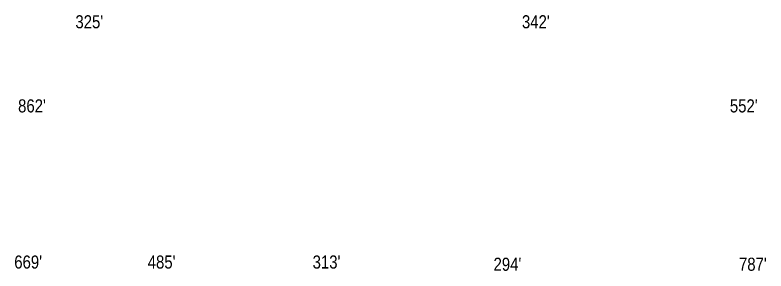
# Model space of a CAD drawing. Header units: metres. Extents: x 0 to 8495, y 0 to 3455.
# Drawn here: x 7734.9 to 7789.6, y 278.3 to 296.9 of the extents above; entities that cross this region are included whole.
import ezdxf

# ---------------------------------------------------------------- set-up
doc = ezdxf.new("R2010")
doc.units = ezdxf.units.M
doc.header["$MEASUREMENT"] = 0
doc.layers.get('0').update_dxf_attribs({"lineweight": 18})
doc.styles.get("Standard").update_dxf_attribs({"font": 'ARIALN.TTF', "height": 0.2})

msp = doc.modelspace()

# ---------------------------------------------------------------- texts
at = {"color": 1, "char_height": 0.9503, "attachment_point": 1}
for s, insert in [("325'", (7739.28, 296.931, 0.24)), ("342'", (7771.826, 296.931, 0.24)), ("862'", (7735.102, 290.812, 0.24)), ("552'", (7786.982, 290.812, 0.24)), ("669'", (7734.823, 279.451, 0.24)), ("485'", (7744.55, 279.451, 0.24)), ("313'", (7756.569, 279.451, 0.24)), ("294'", (7769.755, 279.29, 0.24)), ("787'", (7787.644, 279.29, 0.24))]:
    msp.add_mtext_dynamic_manual_height_columns(s, width=14.57109, gutter_width=4.751, heights=[0], dxfattribs=dict(at, insert=insert))

doc.saveas('drawing.dxf')
